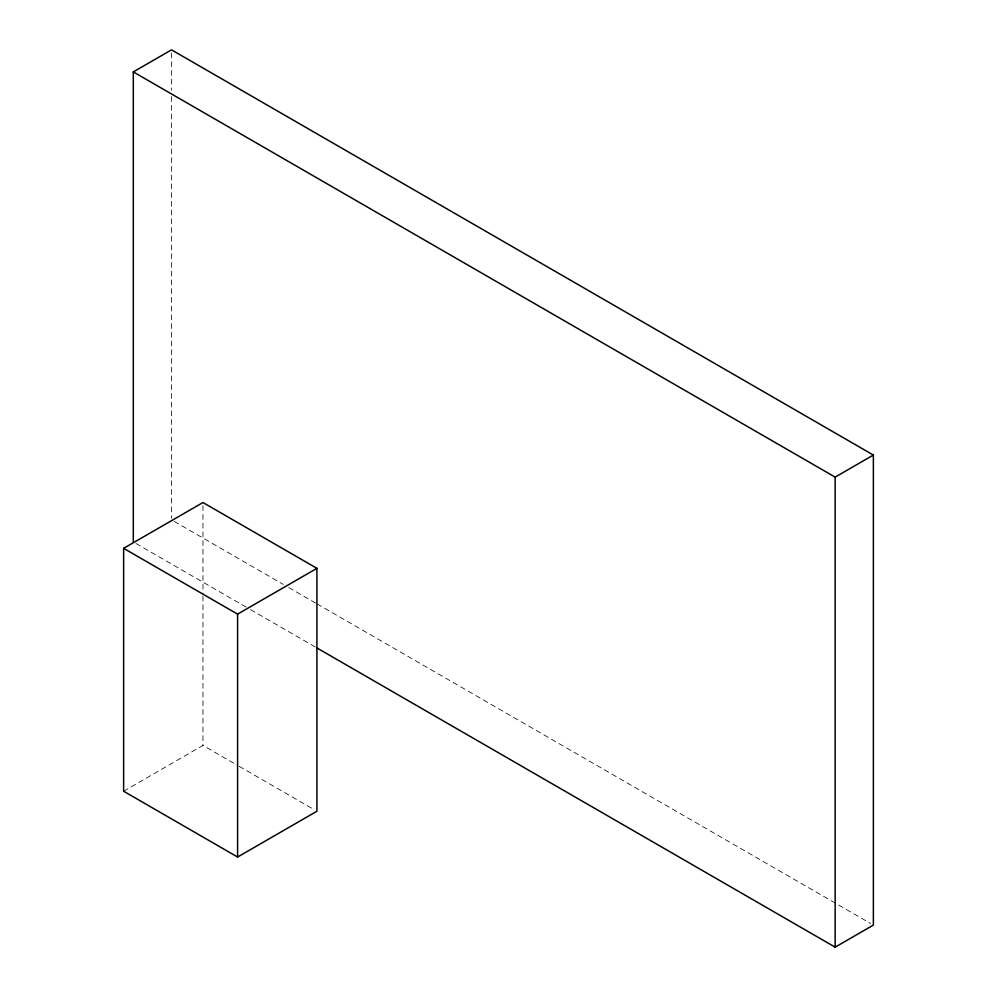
<?xml version="1.0" encoding="UTF-8"?>
<svg xmlns="http://www.w3.org/2000/svg" width="997" height="997" viewBox="0 0 997 997"><rect width="100%" height="100%" fill="white"/><g stroke="black" fill="none" stroke-linecap="round" stroke-linejoin="round"><path stroke-width="0.75" stroke-dasharray="4.99 3.74" d="M123.628 791.232L202.964 745.432L237.822 765.559M174.213 521.431L283.322 584.429M288.719 587.545L315.663 603.098M317.009 603.87L870.68 923.534M135.991 543.49L249.15 608.831M250.496 609.603L315.164 646.941M239.155 766.332L314.242 809.689M202.964 505.653L202.964 594.411M202.964 595.969L202.964 745.432M171.521 52.966L171.521 90.316M171.521 96.547L171.521 518.315"/><path stroke-width="1.5" d="M133.299 541.944L133.299 71.909L171.521 49.85L873.372 455.056L873.372 925.091L835.15 947.15L316.51 647.714M123.628 548.338L202.964 502.538L316.921 568.34L316.921 811.234L237.598 857.034L123.628 791.232L123.628 548.338L237.598 614.14L316.921 568.34M133.299 71.909L835.15 477.127L873.372 455.056M835.15 477.127L835.15 947.15M237.598 614.14L237.598 857.034"/></g></svg>
